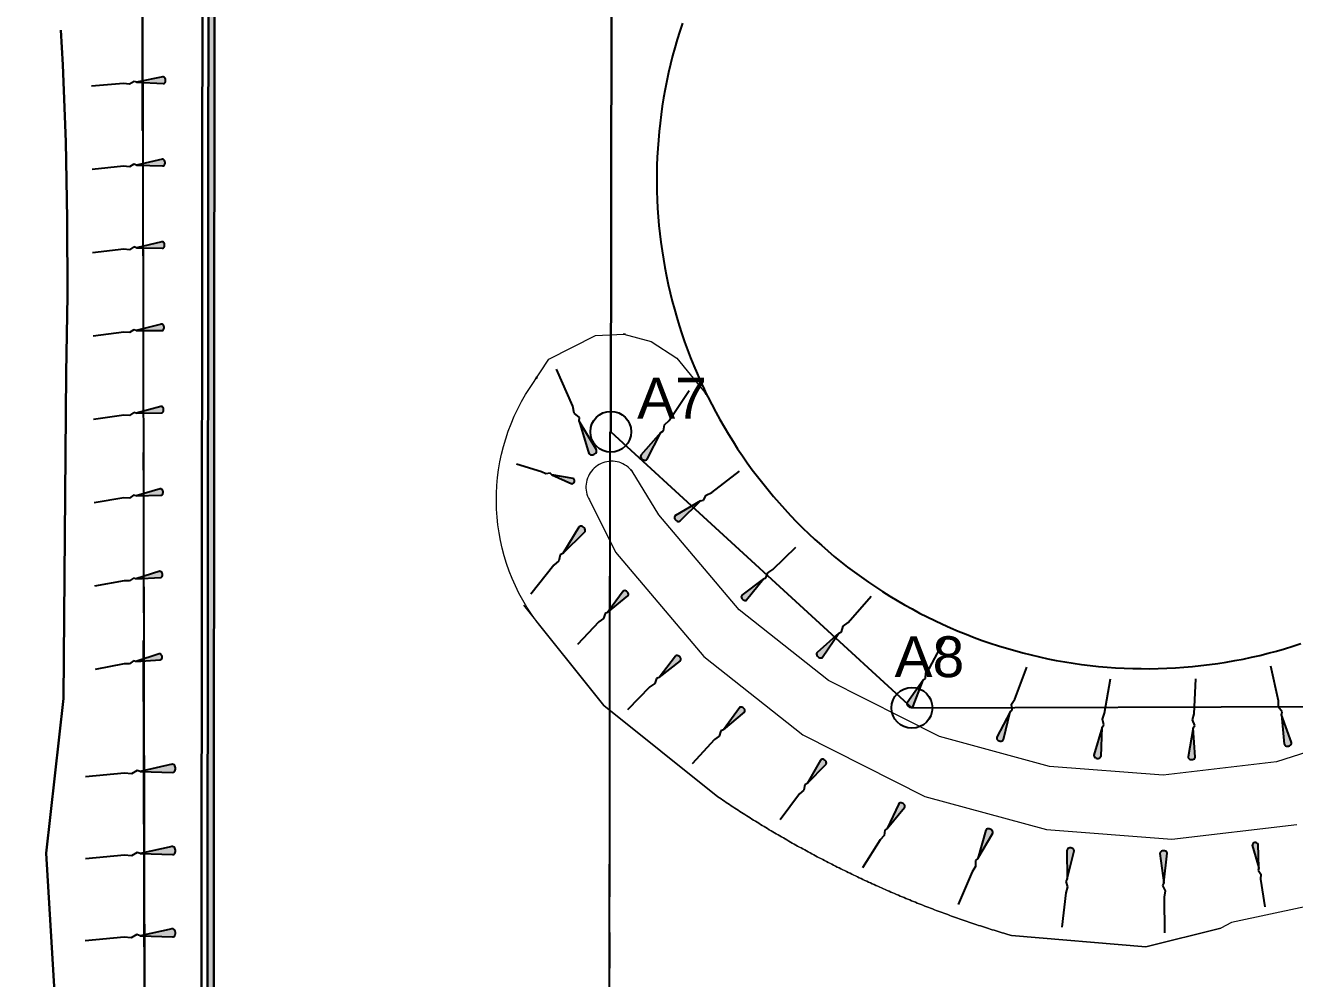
# Model space of a CAD drawing. Header units: millimetres. Extents: x 832508 to 836017, y 816085 to 819654.
# Drawn here: x 833941.2 to 834003.4, y 818013.4 to 818060.1 of the extents above; entities that cross this region are included whole.
import ezdxf

# ---------------------------------------------------------------- set-up
doc = ezdxf.new("R2010")
doc.units = ezdxf.units.MM
doc.header["$LTSCALE"] = 10
for name, pattern in [('B1_DASHED', [6.5, 1, 5, -0.5]), ('B1_HIDDEN', [5.5, 0, 5, -0.5]), ('PHANTOM', [2.5, 1.25, -0.25, 0.25, -0.25, 0.25, -0.25])]:
    doc.linetypes.add(name, pattern=pattern)
for name, color, linetype in [('+C228', 228, 'Continuous'), ('DLN810__', 7, 'Continuous'), ('DLN910(1-500)', 7, 'Continuous'), ('DLN914(1-500)', 3, 'PHANTOM'), ('DLN956', 4, 'Continuous'), ('DLN956__', 4, 'Continuous'), ('FENCE', 6, 'FENCELINE3'), ('PA', 1, 'Continuous'), ('SB', 1, 'Continuous'), ('ST', 1, 'Continuous')]:
    doc.layers.add(name, color=color, linetype=linetype)
doc.layers.add('SLOPE-L', color=251, linetype='Continuous', lineweight=25)
doc.styles.add('SWIS721 LT', font='swiss.ttf')
doc.linetypes.add('B1_BDYF', pattern='A,2.5,-0.5,[130,ltypeshp.shx,S=0.5,R=0,X=0,Y=0],-0.5', length=3.5)
doc.linetypes.add('FENCELINE3', pattern='A,1.25,-0.25,[130,ltypeshp.shx,S=0.125,R=0,X=0,Y=0],-0.25', length=1.75)

# ---------------------------------------------------------------- blocks, each defined once
blk = doc.blocks.new('SLOPE')
at = {"linetype": 'Continuous'}
h = blk.add_hatch(color=0, dxfattribs=at)
edge = h.paths.add_edge_path()
edge.add_line((3.58, 0), (0.31, 0.41))
edge.add_ellipse((0.3, 0.01), major_axis=(0, 0.41), ratio=0.731707, start_angle=358.8413, end_angle=551.2243)
edge.add_line((0.3, -0.4), (3.58, 0))
at = {"color": 0, "linetype": 'Continuous'}
for p, q in [((3.58, 0), (0.3, 0.42)), ((0.3, -0.4), (3.58, 0)), ((3.58, 0), (3.88, -0.14)), ((3.88, -0.14), (4.48, 0.14)), ((4.48, 0.14), (5.18, 0)), ((5.18, 0), (9.13, 0))]:
    blk.add_line(p, q, dxfattribs=at)
blk.add_ellipse((0.3, 0.01), major_axis=(0, 0.41), ratio=0.731707, start_param=6.120326, end_param=9.620679, dxfattribs=at)
blk = doc.blocks.new('seawall')
at = {"layer": 'DLN956', "linetype": 'B1_DASHED', "lineweight": 30, "flags": 128}
blk.add_lwpolyline([(833943.359, 818000), (833943.402, 818000.208), (833942.223, 818019.573), (833943.077, 818027.16), (833943.21, 818043.111), (833943.268, 818046.885), (833943.261, 818050.659), (833943.187, 818054.432), (833943.048, 818058.204), (833942.843, 818061.973), (833942.817, 818062.064), (833942.803, 818062.112), (833942.789, 818062.16), (833942.776, 818062.208), (833942.762, 818062.256), (833942.748, 818062.305), (833942.735, 818062.353), (833942.721, 818062.401), (833942.708, 818062.449), (833942.695, 818062.497), (833942.681, 818062.545), (833942.668, 818062.594), (833942.655, 818062.642), (833942.642, 818062.69), (833942.629, 818062.738), (833942.616, 818062.787), (833942.603, 818062.835), (833942.59, 818062.883), (833942.577, 818062.932), (833942.565, 818062.98), (833942.552, 818063.028), (833942.539, 818063.077), (833942.527, 818063.125), (833942.514, 818063.174), (833942.502, 818063.222), (833942.489, 818063.27), (833942.477, 818063.319), (833942.465, 818063.367), (833942.452, 818063.416), (833942.44, 818063.464), (833942.428, 818063.513), (833942.416, 818063.561), (833942.404, 818063.61), (833942.392, 818063.658), (833942.38, 818063.707), (833942.369, 818063.756), (833942.357, 818063.804), (833942.345, 818063.853), (833942.333, 818063.901), (833942.322, 818063.95), (833942.31, 818063.999), (833942.299, 818064.047), (833942.288, 818064.096), (833942.276, 818064.145), (833942.265, 818064.193), (833942.254, 818064.242), (833942.243, 818064.291), (833942.231, 818064.34), (833942.22, 818064.388), (833942.209, 818064.437), (833942.199, 818064.486), (833942.188, 818064.535), (833942.177, 818064.584), (833942.166, 818064.633), (833942.155, 818064.681), (833942.145, 818064.73), (833942.134, 818064.779), (833942.124, 818064.828), (833942.113, 818064.877), (833942.103, 818064.926), (833942.093, 818064.975), (833942.082, 818065.024), (833942.072, 818065.073), (833942.062, 818065.122), (833942.052, 818065.171), (833942.042, 818065.22), (833942.032, 818065.269), (833942.022, 818065.318), (833942.012, 818065.367), (833942.002, 818065.416), (833941.993, 818065.465), (833941.983, 818065.514), (833941.973, 818065.563), (833941.964, 818065.612), (833941.954, 818065.661), (833941.945, 818065.71), (833941.936, 818065.759), (833941.926, 818065.808), (833941.917, 818065.857), (833941.908, 818065.907), (833941.899, 818065.956), (833941.89, 818066.005), (833941.881, 818066.054), (833941.872, 818066.103), (833941.863, 818066.152), (833941.854, 818066.202), (833941.845, 818066.251), (833941.837, 818066.3), (833941.828, 818066.349), (833941.819, 818066.399), (833941.811, 818066.448), (833941.802, 818066.497), (833941.794, 818066.546), (833941.786, 818066.596), (833941.777, 818066.645), (833941.769, 818066.694), (833941.761, 818066.744), (833941.753, 818066.793), (833941.745, 818066.842), (833941.737, 818066.892), (833941.729, 818066.941), (833941.721, 818066.991), (833941.713, 818067.04), (833941.705, 818067.089), (833941.698, 818067.139), (833941.69, 818067.188), (833941.682, 818067.238), (833941.675, 818067.287), (833941.667, 818067.336), (833941.66, 818067.386), (833941.653, 818067.435), (833941.645, 818067.485), (833941.638, 818067.534), (833941.631, 818067.584), (833941.624, 818067.633), (833941.617, 818067.683), (833941.61, 818067.732), (833941.603, 818067.782), (833941.596, 818067.831), (833941.59, 818067.881), (833941.583, 818067.93), (833941.576, 818067.98), (833941.57, 818068.03), (833941.563, 818068.079), (833941.556, 818068.129), (833941.55, 818068.178), (833941.544, 818068.228), (833941.537, 818068.277), (833941.531, 818068.327), (833941.525, 818068.377), (833941.519, 818068.426), (833941.513, 818068.476), (833941.507, 818068.526), (833941.501, 818068.575), (833941.495, 818068.625), (833941.489, 818068.675), (833941.483, 818068.724), (833941.478, 818068.774), (833941.472, 818068.824), (833941.466, 818068.873), (833941.461, 818068.923), (833941.455, 818068.973), (833941.45, 818069.022), (833941.445, 818069.072), (833941.439, 818069.122), (833941.434, 818069.171), (833941.429, 818069.221), (833941.424, 818069.271), (833941.419, 818069.321), (833941.414, 818069.37), (833941.409, 818069.42), (833941.404, 818069.47), (833941.399, 818069.52), (833941.395, 818069.57), (833941.39, 818069.619), (833941.385, 818069.669), (833941.381, 818069.719), (833941.376, 818069.769), (833941.372, 818069.818), (833941.368, 818069.868), (833941.363, 818069.918), (833941.359, 818069.968), (833941.355, 818070.018), (833941.351, 818070.068), (833941.347, 818070.117), (833941.343, 818070.167), (833941.339, 818070.217), (833941.335, 818070.267), (833941.331, 818070.317), (833941.327, 818070.367), (833941.324, 818070.417), (833941.32, 818070.466), (833941.316, 818070.516), (833941.313, 818070.566), (833941.309, 818070.616), (833941.306, 818070.666), (833941.303, 818070.716), (833941.299, 818070.766), (833941.296, 818070.816), (833941.293, 818070.865), (833941.29, 818070.915), (833941.287, 818070.965), (833941.284, 818071.015), (833941.281, 818071.065), (833941.278, 818071.115), (833941.275, 818071.165), (833941.273, 818071.215), (833941.27, 818071.265), (833941.267, 818071.315), (833941.265, 818071.365), (833941.262, 818071.415), (833941.26, 818071.465), (833941.258, 818071.515), (833941.255, 818071.564), (833941.253, 818071.614), (833941.251, 818071.664), (833941.249, 818071.714), (833941.247, 818071.764), (833941.245, 818071.814), (833941.243, 818071.864), (833941.241, 818071.914), (833941.239, 818071.964), (833941.237, 818072.014), (833941.236, 818072.064), (833941.234, 818072.114), (833941.232, 818072.164), (833941.231, 818072.214), (833941.229, 818072.264), (833941.228, 818072.314), (833941.227, 818072.364), (833941.225, 818072.414), (833941.224, 818072.464), (833941.223, 818072.514), (833941.222, 818072.564), (833941.221, 818072.614), (833941.22, 818072.664), (833941.219, 818072.714), (833941.218, 818072.764), (833941.217, 818072.814), (833941.217, 818072.864), (833941.216, 818072.914), (833941.215, 818072.964), (833941.215, 818073.014), (833941.214, 818073.064), (833941.214, 818073.114), (833941.214, 818073.164), (833941.213, 818073.214), (833941.213, 818073.264), (833941.213, 818073.314), (833941.213, 818073.364), (833941.213, 818073.414), (833941.213, 818073.464), (833941.213, 818073.514), (833941.213, 818073.564), (833941.213, 818073.614), (833941.213, 818073.664), (833941.214, 818073.714), (833941.214, 818073.764), (833941.215, 818073.814), (833941.215, 818073.864), (833941.216, 818073.914), (833941.216, 818073.964), (833941.217, 818074.014), (833941.218, 818074.064), (833941.218, 818074.114), (833941.219, 818074.164), (833941.22, 818074.214), (833941.221, 818074.264), (833941.222, 818074.314), (833941.223, 818074.364), (833941.224, 818074.414), (833941.226, 818074.464), (833941.227, 818074.514), (833941.228, 818074.564), (833941.23, 818074.614), (833941.231, 818074.664), (833941.233, 818074.714), (833941.234, 818074.764), (833941.236, 818074.814), (833941.238, 818074.864), (833941.239, 818074.913), (833941.241, 818074.963), (833941.243, 818075.013), (833941.245, 818075.063), (833941.247, 818075.113), (833941.249, 818075.163), (833941.251, 818075.213), (833941.254, 818075.263), (833941.256, 818075.313), (833941.258, 818075.363), (833941.261, 818075.413), (833941.263, 818075.463), (833941.265, 818075.513), (833941.268, 818075.563), (833941.271, 818075.613), (833941.273, 818075.663), (833941.276, 818075.713), (833941.279, 818075.763), (833941.282, 818075.812), (833941.285, 818075.862), (833941.351, 818075.935), (833941.384, 818075.972), (833941.417, 818076.009), (833941.45, 818076.047), (833941.483, 818076.085), (833941.515, 818076.123), (833941.547, 818076.161), (833941.579, 818076.2), (833941.611, 818076.238), (833941.643, 818076.277), (833941.674, 818076.316), (833941.705, 818076.355), (833941.736, 818076.395), (833941.766, 818076.434), (833941.797, 818076.474), (833941.827, 818076.514), (833941.857, 818076.554), (833941.887, 818076.594), (833941.916, 818076.634), (833941.945, 818076.675), (833941.974, 818076.716), (833942.003, 818076.757), (833942.031, 818076.798), (833942.059, 818076.839), (833942.087, 818076.881), (833942.115, 818076.922), (833942.143, 818076.964), (833942.17, 818077.006), (833942.197, 818077.048), (833942.224, 818077.09), (833942.25, 818077.133), (833942.276, 818077.175), (833942.302, 818077.218), (833942.328, 818077.261), (833942.353, 818077.304), (833942.379, 818077.347), (833942.404, 818077.39), (833942.428, 818077.434), (833942.453, 818077.478), (833942.477, 818077.521), (833942.501, 818077.565), (833942.525, 818077.609), (833942.548, 818077.653), (833942.571, 818077.698), (833942.594, 818077.742), (833942.617, 818077.787), (833942.639, 818077.832), (833942.661, 818077.876), (833942.683, 818077.921), (833942.704, 818077.967), (833942.726, 818078.012), (833942.747, 818078.057), (833942.767, 818078.103), (833942.788, 818078.148), (833942.808, 818078.194), (833942.828, 818078.24), (833942.848, 818078.286), (833942.867, 818078.332), (833942.886, 818078.378), (833942.905, 818078.424), (833942.923, 818078.471), (833942.942, 818078.517), (833942.96, 818078.564), (833942.978, 818078.611), (833942.995, 818078.658), (833943.012, 818078.705), (833943.029, 818078.752), (833943.046, 818078.799), (833943.062, 818078.846), (833943.078, 818078.893), (833943.094, 818078.941), (833943.109, 818078.988), (833943.125, 818079.036), (833943.139, 818079.084), (833943.154, 818079.132), (833943.169, 818079.179), (833943.183, 818079.227), (833943.196, 818079.275), (833943.21, 818079.324), (833943.223, 818079.372), (833943.236, 818079.42), (833943.249, 818079.468), (833943.261, 818079.517), (833943.273, 818079.565), (833943.285, 818079.614), (833943.296, 818079.663), (833943.308, 818079.711), (833943.319, 818079.76), (833943.329, 818079.809), (833943.34, 818079.858), (833943.35, 818079.907), (833943.359, 818079.956), (833943.369, 818080.005), (833943.378, 818080.054), (833943.387, 818080.103), (833943.396, 818080.153), (833943.404, 818080.202), (833943.412, 818080.251), (833943.42, 818080.301), (833943.427, 818080.35), (833943.434, 818080.4), (833943.441, 818080.449), (833943.448, 818080.499), (833943.454, 818080.548), (833943.46, 818080.598), (833943.465, 818080.648), (833943.471, 818080.697), (833943.476, 818080.747), (833943.481, 818080.797), (833943.485, 818080.847), (833943.489, 818080.897), (833943.493, 818080.946), (833943.497, 818080.996), (833943.5, 818081.046), (833943.503, 818081.096), (833943.506, 818081.146), (833943.508, 818081.196), (833943.511, 818081.246), (833943.512, 818081.296), (833943.514, 818081.346), (833943.515, 818081.396), (833943.516, 818081.446), (833943.517, 818081.496), (833943.517, 818081.546), (833943.517, 818081.596), (833943.517, 818081.646), (833943.516, 818081.696), (833943.515, 818081.746), (833943.514, 818081.796), (833943.513, 818081.846), (833943.511, 818081.896), (833943.509, 818081.946), (833943.507, 818081.996), (833943.504, 818082.046), (833943.501, 818082.095), (833943.498, 818082.145), (833943.495, 818082.195), (833943.491, 818082.245), (833943.487, 818082.295), (833943.482, 818082.345), (833943.478, 818082.395), (833943.473, 818082.444), (833943.467, 818082.494), (833943.462, 818082.544), (833943.456, 818082.593), (833943.45, 818082.643), (833943.443, 818082.693), (833943.437, 818082.742), (833943.43, 818082.792), (833943.422, 818082.841), (833943.415, 818082.89), (833943.407, 818082.94), (833943.399, 818082.989), (833943.39, 818083.038), (833943.381, 818083.088), (833943.372, 818083.137), (833943.363, 818083.186), (833943.353, 818083.235), (833943.343, 818083.284), (833943.333, 818083.333), (833943.322, 818083.382), (833943.312, 818083.431), (833943.3, 818083.479), (833943.289, 818083.528), (833943.277, 818083.577), (833943.265, 818083.625), (833943.253, 818083.674), (833943.241, 818083.722), (833943.228, 818083.77), (833943.215, 818083.819), (833943.201, 818083.867), (833943.187, 818083.915), (833943.173, 818083.963), (833943.159, 818084.011), (833943.145, 818084.059), (833943.13, 818084.106), (833943.115, 818084.154), (833943.099, 818084.202), (833943.084, 818084.249), (833943.068, 818084.297), (833943.051, 818084.344), (833943.035, 818084.391), (833943.018, 818084.438), (833943.001, 818084.485), (833942.984, 818084.532), (833942.966, 818084.579)], dxfattribs=at)
at = {"layer": 'DLN956__', "color": 6, "linetype": 'Continuous', "lineweight": 30, "flags": 128}
for points in [[(833973.317, 818159.942), (833970.13, 818153.781), (833967.237, 818147.476), (833964.645, 818141.042), (833962.359, 818134.491), (833960.289, 818127.673), (833950.265, 818085.128), (833950.198, 818081.665), (833950.123, 817999.924)], [(833973.58, 818159.798), (833970.399, 818153.649), (833967.512, 818147.358), (833964.926, 818140.936), (833962.644, 818134.398), (833960.579, 818127.595), (833950.565, 818085.09), (833950.498, 818081.662), (833950.423, 817999.924)]]:
    blk.add_lwpolyline(points, dxfattribs=at)
at = {"layer": 'DLN956__', "color": 1, "linetype": 'Continuous', "lineweight": 30, "flags": 128}
blk.add_lwpolyline([(833959.999, 818127.751), (833949.966, 818085.166), (833949.898, 818081.668), (833949.823, 817999.924)], dxfattribs=at)
at = {"layer": 'DLN956', "linetype": 'Continuous', "lineweight": 20}
for p, xscale, yscale, rotation in [((833948.083, 818057.467), 0.3989460664885024, 0.3989460664885024, 184.7636360749888), ((833948.058, 818053.433), 0.3939470455879496, 0.3939470455879496, 185.6306771756038), ((833948.033, 818049.399), 0.389040543234143, 0.389040543234143, 186.5197945176127), ((833948.008, 818045.365), 0.3842301046882433, 0.3842301046882433, 187.4313989595441), ((833947.982, 818041.331), 0.3795193828316, 0.3795193828316, 188.3658752056594), ((833947.957, 818037.297), 0.3749121382198659, 0.3749121382198659, 189.3235804646906), ((833947.932, 818033.263), 0.3704122266771598, 0.3704122266771598, 190.3048313188716), ((833947.907, 818029.229), 0.3660236145087402, 0.3660236145087402, 191.30991667462), ((833948.567, 818023.756), 0.485000741774118, 0.485000741774118, 185.710691481452), ((833948.567, 818019.727), 0.4860313553555768, 0.4860313553555768, 185.5624299113669), ((833948.567, 818015.698), 0.4870652194736284, 0.4870652194736284, 185.4147953594745)]:
    blk.add_blockref('SLOPE', p, dxfattribs=dict(at, xscale=xscale, yscale=yscale, rotation=rotation))

msp = doc.modelspace()

# ---------------------------------------------------------------- hatches: boundary and pattern name
at = {"layer": '+C228'}
h = msp.add_hatch(color=256, dxfattribs=at)
h.dxf.hatch_style = 1
h.paths.add_polyline_path([(834300.4535, 818357.6171), (834288.1508, 818339.7947), (834285.6758, 818336.2093), (834263.6053, 818304.8477), (834240.6456, 818271.7513), (834238.1789, 818271.7435), (834170.0122, 818271.5301), (834150, 818271.5275), (834093.7615, 818271.5203), (834008.1861, 818271.6471), (834008.1819, 818269.0538), (834011.2263, 818265.2481), (834011.1226, 818262.7452), (834013.3243, 818257.1935), (834011.4812, 818249.939), (834010.1275, 818232.6213), (834010.0232, 818226.3754), (834010.0438, 818226.0902), (834010.0668, 818225.7923), (834010.091, 818225.4941), (834010.1161, 818225.1956), (834010.1418, 818224.8967), (834010.1677, 818224.5977), (834010.1935, 818224.2982), (834010.2189, 818223.9984), (834010.2436, 818223.6983), (834010.2673, 818223.3979), (834010.2895, 818223.0971), (834010.3101, 818222.7959), (834010.3287, 818222.4944), (834010.3448, 818222.1925), (834010.3583, 818221.8902), (834010.3688, 818221.5876), (834010.376, 818221.2851), (834010.3805, 818220.9833), (834010.3834, 818220.6819), (834010.3846, 818220.3803), (834010.3842, 818220.0786), (834010.3822, 818219.7768), (834010.3785, 818219.4749), (834010.3732, 818219.173), (834010.3663, 818218.8711), (834010.3578, 818218.5693), (834010.3476, 818218.2675), (834010.3358, 818217.9657), (834010.3223, 818217.6641), (834010.3073, 818217.3626), (834010.2906, 818217.0613), (834010.2722, 818216.7601), (834010.2523, 818216.4592), (834010.2307, 818216.1585), (834010.2075, 818215.858), (834010.1826, 818215.5575), (834010.1557, 818215.257), (834010.127, 818214.9565), (834010.0964, 818214.6561), (834010.064, 818214.3558), (834010.0297, 818214.0556), (834009.9937, 818213.7557), (834009.9558, 818213.4559), (834009.9161, 818213.1563), (834009.8746, 818212.857), (834009.8314, 818212.558), (834009.7864, 818212.2593), (834009.7397, 818211.961), (834009.6913, 818211.663), (834009.6411, 818211.3655), (834009.5893, 818211.0684), (834009.5359, 818210.7726), (834009.4824, 818210.4774), (834009.4295, 818210.1814), (834009.3766, 818209.8844), (834009.3232, 818209.5864), (834009.2688, 818209.2876), (834009.2129, 818208.9885), (834009.155, 818208.6892), (834009.0945, 818208.3901), (834009.031, 818208.0915), (834008.9638, 818207.7936), (834008.8926, 818207.4967), (834008.8167, 818207.2012), (834008.7356, 818206.9072), (834008.6488, 818206.615), (834008.5558, 818206.3251), (834008.456, 818206.0375), (834008.3484, 818205.7517), (834008.2299, 818205.4676), (834008.0995, 818205.1872), (834007.9586, 818204.9114), (834007.8084, 818204.6403), (834007.6499, 818204.3736), (834007.4841, 818204.1113), (834007.3119, 818203.8533), (834007.1344, 818203.5994), (834006.9525, 818203.3495), (834006.7673, 818203.1036), (834006.5796, 818202.8616), (834006.3906, 818202.6234), (834006.2009, 818202.3887), (834006.0099, 818202.1557), (834005.8174, 818201.9241), (834005.6235, 818201.6936), (834005.4283, 818201.4643), (834005.2319, 818201.2361), (834005.0343, 818201.0089), (834004.8357, 818200.7826), (834004.6361, 818200.5571), (834004.4357, 818200.3325), (834004.2345, 818200.1086), (834004.0327, 818199.8853), (834003.8302, 818199.6627), (834003.6273, 818199.4405), (834003.4239, 818199.2188), (834003.2203, 818198.9974), (834003.0165, 818198.7765), (834002.8124, 818198.5556), (834002.6083, 818198.335), (834002.4043, 818198.1144), (834002.2004, 818197.8938), (834001.9968, 818197.6734), (834001.7935, 818197.4527), (834001.5906, 818197.2319), (834001.3882, 818197.0108), (834001.1863, 818196.7894), (834000.9852, 818196.5676), (834000.7848, 818196.3454), (834000.5853, 818196.1226), (834000.3861, 818195.8988), (834000.187, 818195.6747), (833999.9878, 818195.4505), (833999.7886, 818195.2262), (833999.5894, 818195.0019), (833999.3902, 818194.7776), (833999.1911, 818194.5533), (833998.992, 818194.3289), (833998.7929, 818194.1045), (833998.5938, 818193.8801), (833998.3948, 818193.6557), (833998.1957, 818193.4313), (833997.9967, 818193.2069), (833997.7977, 818192.9824), (833997.5987, 818192.7579), (833997.3997, 818192.5334), (833997.2008, 818192.3089), (833997.0018, 818192.0844), (833996.8029, 818191.8599), (833996.604, 818191.6353), (833996.405, 818191.4108), (833996.2061, 818191.1862), (833996.0073, 818190.9616), (833995.8084, 818190.7371), (833995.6095, 818190.5125), (833995.4107, 818190.2879), (833995.2118, 818190.0632), (833995.013, 818189.8386), (833994.8141, 818189.614), (833994.6153, 818189.3894), (833994.4165, 818189.1647), (833994.2177, 818188.9401), (833994.0188, 818188.7154), (833993.82, 818188.4908), (833993.6212, 818188.2661), (833993.4224, 818188.0414), (833993.2236, 818187.8168), (833993.0248, 818187.5921), (833992.826, 818187.3674), (833992.6272, 818187.1427), (833992.4284, 818186.9181), (833992.2296, 818186.6934), (833992.0308, 818186.4687), (833991.832, 818186.2441), (833991.6332, 818186.0194), (833991.4344, 818185.7947), (833991.2355, 818185.5701), (833991.0367, 818185.3454), (833990.8379, 818185.1208), (833990.639, 818184.8961), (833990.4402, 818184.6715), (833990.2413, 818184.4468), (833990.0425, 818184.2222), (833989.8436, 818183.9976), (833989.6447, 818183.7729), (833989.4458, 818183.5483), (833989.2469, 818183.3237), (833988.8556, 818182.882), (833984.5697, 818177.4297), (833980.5449, 818171.7799), (833976.7911, 818165.9465), (833973.3168, 818159.9424), (833970.1296, 818153.781), (833967.2368, 818147.4762), (833964.6447, 818141.0418), (833962.3588, 818134.4915), (833960.2891, 818127.6726), (833950.2652, 818085.1279), (833950.1975, 818081.6647), (833950.123, 817999.924), (833950.4404, 817900.001), (833950.599, 817850.063), (833959.9543, 817834.2542), (833969.2181, 817820.9178), (833980.5466, 817806.8718), (833992.8344, 817793.6565), (834006.0183, 817781.3349), (834020.0334, 817769.9677), (834034.8049, 817759.615), (834046.3365, 817753.4172), (834052.3324, 817749.9396), (834068.3747, 817749.5804), (834075.4253, 817755.7801), (834080.5509, 817754.78), (834087.6856, 817752.7242), (834095.2944, 817751.9996), (834102.0818, 817751.2118), (834114.311, 817749.8799), (834129.0764, 817749.0327), (834157.3483, 817749.1685), (834176.4243, 817749.2664), (834207.5331, 817749.462), (834225.5339, 817749.5599), (834251.0651, 817749.5599), (834293.6577, 817750.1881), (834306.7184, 817751.6323), (834314.8141, 817753.4037), (834321.5904, 817754.9981), (834328.3331, 817756.4639), (834333.6475, 817766.4039), (834337.5353, 817773.9801), (834341.724, 817781.41), (834347.9026, 817792.1728), (834353.0874, 817801.2461), (834356.2212, 817806.2202), (834356.2537, 817806.2718), (834356.0323, 817806.4833), (834355.9673, 817806.3802), (834352.8301, 817801.4005), (834347.6423, 817792.3219), (834341.4633, 817781.5584), (834337.2711, 817774.1223), (834333.3818, 817766.5431), (834328.1339, 817756.7276), (834321.5241, 817755.2907), (834314.7477, 817753.6963), (834306.6697, 817751.9287), (834293.639, 817750.4878), (834251.0629, 817749.8599), (834225.5331, 817749.8599), (834207.5312, 817749.762), (834176.4226, 817749.5664), (834157.3469, 817749.4685), (834129.0843, 817749.3327), (834114.3358, 817750.1789), (834102.1153, 817751.5099), (834095.3259, 817752.2979), (834087.7418, 817753.0202), (834080.6213, 817755.0719), (834075.338, 817756.1028), (834068.2645, 817749.883), (834052.4162, 817750.2378), (834046.4828, 817753.6791), (834034.9626, 817759.8708), (834020.2142, 817770.2074), (834006.2155, 817781.5613), (833993.0469, 817793.8685), (833980.7734, 817807.0684), (833969.4584, 817821.0978), (833960.2069, 817834.4164), (833950.8988, 817850.1456), (833950.7404, 817900.0019), (833950.423, 817999.9243), (833950.4975, 818081.6616), (833950.5645, 818085.0902), (833960.5789, 818127.5946), (833962.6441, 818134.3984), (833964.9256, 818140.9363), (833967.5124, 818147.3575), (833970.3994, 818153.6495), (833973.58, 818159.7983), (833977.0472, 818165.7901), (833980.7933, 818171.6116), (833984.8099, 818177.2499), (833989.086, 818182.6897), (833989.4715, 818183.1248), (833989.6704, 818183.3495), (833989.8693, 818183.5741), (833990.0682, 818183.7987), (833990.2671, 818184.0233), (833990.466, 818184.248), (833990.6648, 818184.4726), (833990.8637, 818184.6973), (833991.0625, 818184.9219), (833991.2614, 818185.1466), (833991.4602, 818185.3712), (833991.659, 818185.5959), (833991.8578, 818185.8206), (833992.0566, 818186.0453), (833992.2555, 818186.2699), (833992.4543, 818186.4946), (833992.6531, 818186.7193), (833992.8519, 818186.9439), (833993.0507, 818187.1686), (833993.2495, 818187.3933), (833993.4483, 818187.618), (833993.6471, 818187.8426), (833993.8459, 818188.0673), (833994.0447, 818188.2919), (833994.2435, 818188.5166), (833994.4423, 818188.7412), (833994.6411, 818188.9659), (833994.8399, 818189.1905), (833995.0388, 818189.4151), (833995.2376, 818189.6398), (833995.4364, 818189.8644), (833995.6353, 818190.089), (833995.8341, 818190.3136), (833996.033, 818190.5382), (833996.2319, 818190.7628), (833996.4307, 818190.9873), (833996.6296, 818191.2119), (833996.8285, 818191.4364), (833997.0274, 818191.6609), (833997.2263, 818191.8855), (833997.4253, 818192.11), (833997.6242, 818192.3345), (833997.8232, 818192.5589), (833998.0222, 818192.7834), (833998.2212, 818193.0078), (833998.4202, 818193.2323), (833998.6192, 818193.4567), (833998.8182, 818193.6811), (833999.0173, 818193.9054), (833999.2164, 818194.1298), (833999.4155, 818194.3541), (833999.6146, 818194.5784), (833999.8137, 818194.8027), (834000.0129, 818195.027), (834000.2121, 818195.2512), (834000.4113, 818195.4755), (834000.6103, 818195.6994), (834000.809, 818195.9228), (834001.0079, 818196.1449), (834001.2077, 818196.3664), (834001.4083, 818196.5876), (834001.6096, 818196.8084), (834001.8117, 818197.0291), (834002.0143, 818197.2496), (834002.2173, 818197.47), (834002.4207, 818197.6902), (834002.6245, 818197.9107), (834002.8286, 818198.1313), (834003.0328, 818198.352), (834003.237, 818198.5731), (834003.4409, 818198.7942), (834003.6449, 818199.0158), (834003.8486, 818199.2379), (834004.052, 818199.4606), (834004.2549, 818199.6838), (834004.4574, 818199.9077), (834004.6592, 818200.1324), (834004.8604, 818200.3579), (834005.0607, 818200.5842), (834005.2602, 818200.8115), (834005.4588, 818201.0398), (834005.6562, 818201.2692), (834005.8525, 818201.4998), (834006.0476, 818201.7316), (834006.2413, 818201.9648), (834006.4335, 818202.1993), (834006.6248, 818202.4359), (834006.8157, 818202.6765), (834007.0056, 818202.9215), (834007.1936, 818203.171), (834007.3786, 818203.4251), (834007.5596, 818203.684), (834007.7356, 818203.9479), (834007.9057, 818204.2168), (834008.0687, 818204.4909), (834008.2235, 818204.7705), (834008.3692, 818205.0556), (834008.5045, 818205.3466), (834008.6273, 818205.6411), (834008.7381, 818205.9355), (834008.8404, 818206.23), (834008.9355, 818206.5265), (834009.024, 818206.8246), (834009.1066, 818207.124), (834009.1837, 818207.4244), (834009.256, 818207.7256), (834009.324, 818208.0273), (834009.3883, 818208.3292), (834009.4493, 818208.631), (834009.5077, 818208.9324), (834009.5639, 818209.2332), (834009.6185, 818209.5331), (834009.6719, 818209.8317), (834009.7248, 818210.1287), (834009.7776, 818210.4242), (834009.8311, 818210.7193), (834009.8847, 818211.0159), (834009.9368, 818211.3148), (834009.9873, 818211.614), (834010.036, 818211.9137), (834010.083, 818212.2138), (834010.1282, 818212.5142), (834010.1717, 818212.815), (834010.2134, 818213.116), (834010.2533, 818213.4174), (834010.2914, 818213.7189), (834010.3277, 818214.0207), (834010.3622, 818214.3227), (834010.3948, 818214.6248), (834010.4256, 818214.927), (834010.4545, 818215.2293), (834010.4815, 818215.5317), (834010.5066, 818215.834), (834010.5299, 818216.1362), (834010.5516, 818216.4385), (834010.5716, 818216.7411), (834010.5901, 818217.0439), (834010.6068, 818217.3468), (834010.622, 818217.65), (834010.6355, 818217.9532), (834010.6474, 818218.2566), (834010.6576, 818218.56), (834010.6662, 818218.8635), (834010.6732, 818219.167), (834010.6785, 818219.4705), (834010.6822, 818219.7739), (834010.6842, 818220.0774), (834010.6846, 818220.3807), (834010.6834, 818220.6839), (834010.6805, 818220.987), (834010.6759, 818221.2909), (834010.6687, 818221.5963), (834010.6581, 818221.9021), (834010.6445, 818222.2072), (834010.6282, 818222.5116), (834010.6095, 818222.8153), (834010.5888, 818223.1184), (834010.5664, 818223.4207), (834010.5427, 818223.7224), (834010.5179, 818224.0234), (834010.4924, 818224.3238), (834010.4666, 818224.6236), (834010.4407, 818224.9223), (834010.4151, 818225.221), (834010.39, 818225.5188), (834010.3659, 818225.816), (834010.343, 818226.1126), (834010.3234, 818226.3837), (834010.4273, 818232.6071), (834011.7783, 818249.89), (834013.639, 818257.2138), (834011.425, 818262.7965), (834011.5307, 818265.3478), (834008.4821, 818269.1588), (834008.4856, 818271.3467), (834093.7613, 818271.2203), (834150.0001, 818271.2275), (834170.0127, 818271.2301), (834238.1798, 818271.4435), (834240.803, 818271.4518), (834263.8512, 818304.6759), (834285.9219, 818336.0378), (834288.3977, 818339.6243), (834300.6947, 818357.4384)])

# ---------------------------------------------------------------- linework, layer by layer
at = {"layer": '+C228', "lineweight": 30, "flags": 128}
for points in [[(833973.3168, 818159.9424), (833970.1296, 818153.781), (833967.2368, 818147.4762), (833964.6447, 818141.0418), (833962.3588, 818134.4915), (833960.2891, 818127.6726), (833950.2652, 818085.1279), (833950.1975, 818081.6647), (833950.123, 817999.924)], [(833950.423, 817999.9243), (833950.4975, 818081.6616), (833950.5645, 818085.0902), (833960.5789, 818127.5946), (833962.6441, 818134.3984), (833964.9256, 818140.9363), (833967.5124, 818147.3575), (833970.3994, 818153.6495), (833973.58, 818159.7983)]]:
    msp.add_lwpolyline(points, dxfattribs=at)
at = {"layer": 'DLN810__', "linetype": 'Continuous', "ltscale": 0.1, "flags": 128}
for points in [[(833973.3953, 818060.2463), (833973.2653, 818059.8485), (833973.1422, 818059.4484), (833973.0262, 818059.0463), (833972.9172, 818058.6422), (833972.8152, 818058.2363), (833972.7204, 818057.8286), (833972.6327, 818057.4194), (833972.5521, 818057.0087), (833972.4787, 818056.5966), (833972.4126, 818056.1833), (833972.3536, 818055.769), (833972.3019, 818055.3537), (833972.2574, 818054.9375), (833972.2203, 818054.5206), (833972.1904, 818054.1031), (833972.1677, 818053.6852), (833972.1524, 818053.267), (833972.1444, 818052.8485), (833972.1437, 818052.43), (833972.1503, 818052.0115), (833972.1642, 818051.5932), (833972.1854, 818051.1752), (833972.2139, 818050.7576), (833972.2497, 818050.3406), (833972.2927, 818049.9243), (833972.343, 818049.5088), (833972.4006, 818049.0942), (833972.4653, 818048.6807), (833972.5373, 818048.2684), (833972.6165, 818047.8575), (833972.7028, 818047.4479), (833972.7963, 818047.04), (833972.8968, 818046.6337), (833973.0045, 818046.2292), (833973.1191, 818045.8267), (833973.2408, 818045.4263), (833973.3695, 818045.028), (833973.5051, 818044.632), (833973.6476, 818044.2385), (833973.7969, 818043.8475), (833973.953, 818043.4592), (833974.1159, 818043.0736), (833974.2855, 818042.691), (833974.4617, 818042.3114), (833974.5844, 818042.0588)], [(833973.3953, 818060.2463), (833973.2653, 818059.8485), (833973.1422, 818059.4484), (833973.0262, 818059.0463), (833972.9172, 818058.6422), (833972.8152, 818058.2363), (833972.7204, 818057.8286), (833972.6327, 818057.4194), (833972.5521, 818057.0087), (833972.4787, 818056.5966), (833972.4126, 818056.1833), (833972.3536, 818055.769), (833972.3019, 818055.3537), (833972.2574, 818054.9375), (833972.2203, 818054.5206), (833972.1904, 818054.1031), (833972.1677, 818053.6852), (833972.1524, 818053.267), (833972.1444, 818052.8485), (833972.1437, 818052.43), (833972.1503, 818052.0115), (833972.1642, 818051.5932), (833972.1854, 818051.1752), (833972.2139, 818050.7576), (833972.2497, 818050.3406), (833972.2927, 818049.9243), (833972.343, 818049.5088), (833972.4006, 818049.0942), (833972.4653, 818048.6807), (833972.5373, 818048.2684), (833972.6165, 818047.8575), (833972.7028, 818047.4479), (833972.7963, 818047.04), (833972.8968, 818046.6337), (833973.0045, 818046.2292), (833973.1191, 818045.8267), (833973.2408, 818045.4263), (833973.3695, 818045.028), (833973.5051, 818044.632), (833973.6476, 818044.2385), (833973.7969, 818043.8475), (833973.953, 818043.4592), (833974.1159, 818043.0736), (833974.2855, 818042.691), (833974.4617, 818042.3114), (833974.5844, 818042.0588)], [(833974.5844, 818042.0588), (833974.6446, 818041.9349), (833974.8339, 818041.5617), (833975.0298, 818041.1918), (833975.2321, 818040.8254), (833975.4408, 818040.4626), (833975.6557, 818040.1034), (833975.8769, 818039.7481), (833976.1043, 818039.3967), (833976.3377, 818039.0494), (833976.5772, 818038.7061), (833976.8226, 818038.3671), (833977.0739, 818038.0324), (833977.3311, 818037.7022), (833977.5939, 818037.3764), (833977.8624, 818037.0554), (833978.1364, 818036.739), (833978.416, 818036.4275), (833978.7009, 818036.1209), (833978.9911, 818035.8194), (833979.2866, 818035.5229), (833979.5871, 818035.2317), (833979.8927, 818034.9457), (833980.2033, 818034.6652), (833980.5187, 818034.39), (833980.8389, 818034.1205), (833981.1637, 818033.8565), (833981.4931, 818033.5983), (833981.8269, 818033.3458), (833982.1651, 818033.0993), (833982.5075, 818032.8586), (833982.8541, 818032.624), (833983.2047, 818032.3954), (833983.5593, 818032.173), (833983.9177, 818031.9569), (833984.2798, 818031.747), (833984.6455, 818031.5435), (833985.0147, 818031.3464), (833985.3873, 818031.1557), (833985.7632, 818030.9716), (833986.1422, 818030.7941), (833986.5243, 818030.6232), (833986.9092, 818030.459), (833987.297, 818030.3016), (833987.6875, 818030.1509), (833988.0806, 818030.0071), (833988.4761, 818029.8702), (833988.8739, 818029.7402), (833989.2739, 818029.6171), (833989.6761, 818029.5011), (833990.0802, 818029.3921), (833990.4861, 818029.2901), (833990.8937, 818029.1953), (833991.303, 818029.1076), (833991.7137, 818029.027), (833992.1257, 818028.9536), (833992.539, 818028.8875), (833992.9534, 818028.8285), (833993.3687, 818028.7768), (833993.7849, 818028.7324), (833994.2018, 818028.6952), (833994.6192, 818028.6653), (833995.0371, 818028.6427), (833995.4554, 818028.6273), (833995.8739, 818028.6193), (833996.2924, 818028.6186), (833996.7109, 818028.6252), (833997.1292, 818028.6391), (833997.5472, 818028.6603), (833997.9647, 818028.6888), (833998.3817, 818028.7246), (833998.7981, 818028.7676), (833999.2136, 818028.8179), (833999.6281, 818028.8755), (834000.0416, 818028.9402), (834000.4539, 818029.0122), (834000.8649, 818029.0914), (834001.2744, 818029.1777), (834001.6824, 818029.2712), (834002.0887, 818029.3717), (834002.4931, 818029.4794), (834002.8956, 818029.594), (834003.2961, 818029.7157), (834003.6944, 818029.8444)]]:
    msp.add_lwpolyline(points, dxfattribs=at)
at = {"layer": 'DLN910(1-500)'}
for centre in [(833969.89, 818040.227), (833984.641, 818026.7)]:
    msp.add_circle(centre, 1, dxfattribs=at)
at = {"layer": 'DLN914(1-500)', "color": 5, "ltscale": 10}
for points in [[(833995.217, 817786.385), (833980.295, 817801.763), (833962.533, 817823.975), (833953.531, 817838.011), (833947.358, 817854.992), (833946.924, 818070.715, -0.2154502), (834003.567, 818209.662), (834003.567, 818209.662), (834003.513, 818271.667), (834240.006, 818271.909)], [(834250.936, 818252.057), (834045.337, 818251.946), (834029.85, 818232.687), (834030.052, 818201, 0.2255065), (833969.964, 818084.414), (833969.89, 818040.227), (833984.641, 818026.7), (834108.001, 818027.127, 0.5997319), (834250.993, 817971.639)]]:
    msp.add_lwpolyline(points, format="xyb", dxfattribs=at)
at = {"layer": 'DLN914(1-500)', "color": 6, "ltscale": 0.7}
for points in [[(834240.006, 818271.909), (834003.513, 818271.667), (834003.567, 818209.662, 0.2154502), (833946.924, 818070.715), (833947.358, 817854.992), (833953.531, 817838.011), (833962.533, 817823.975), (833980.295, 817801.763), (833995.217, 817786.385)], [(834018.9646, 817796.1997), (834006.7908, 817807.5773), (833995.4456, 817819.7787), (833984.9952, 817832.736), (833976.543, 817844.9041), (833970.2819, 817855.4842), (833970.1403, 817900.0635), (833969.8231, 817999.9463), (833969.8598, 818040.227), (833969.89, 818040.227), (833969.8598, 818040.227), (833969.89, 818040.227), (833969.964, 818084.414, -0.2255065), (834030.052, 818201), (834029.85, 818232.687), (834045.337, 818251.946), (834250.936, 818252.057)]]:
    msp.add_lwpolyline(points, format="xyb", dxfattribs=at)
at = {"layer": 'DLN914(1-500)', "color": 3, "ltscale": 5}
for points in [[(834240.006, 818271.909), (834003.513, 818271.667), (834003.567, 818209.662, 0.2154502), (833946.924, 818070.715), (833947.358, 817854.992), (833953.531, 817838.011), (833962.533, 817823.975), (833980.295, 817801.763), (833995.217, 817786.385)], [(834018.9646, 817796.1997), (834006.7908, 817807.5773), (833995.4456, 817819.7787), (833984.9952, 817832.736), (833976.543, 817844.9041), (833970.2819, 817855.4842), (833970.1403, 817900.0635), (833969.8231, 817999.9463), (833969.8598, 818040.227), (833969.89, 818040.227), (833969.8598, 818040.227), (833969.89, 818040.227), (833969.964, 818084.414, -0.2255065), (834030.052, 818201), (834029.85, 818232.687), (834045.337, 818251.946), (834250.936, 818252.057)]]:
    msp.add_lwpolyline(points, format="xyb", dxfattribs=at)
at = {"layer": 'FENCE', "color": 6, "linetype": 'B1_BDYF', "lineweight": 5, "ltscale": 0.075}
for points in [[(833995.7338, 818081.6671), (834001.3035, 818081.2483), (834006.6909, 818079.7744), (834012.128, 818077.0279), (834016.5112, 818073.5662), (834020.4429, 818068.9136), (834023.1251, 818064.0144), (834024.8233, 818058.6934), (834025.4749, 818053.1462), (834025.0561, 818047.5765), (834023.5822, 818042.1891), (834021.5393, 818038.1448), (834020.8357, 818036.752), (834017.374, 818032.3688), (834012.7214, 818028.4371), (834007.8222, 818025.7548), (834002.5012, 818024.0567), (833996.954, 818023.4051), (833991.3843, 818023.8239), (833985.9969, 818025.2978), (833980.5598, 818028.0442), (833976.1765, 818031.506), (833972.2448, 818036.1586), (833970.9364, 818038.2903)], [(833970.9364, 818038.2903), (833970.808, 818038.4325), (833970.7329, 818038.4986), (833970.6529, 818038.5584), (833970.5683, 818038.6118), (833970.4798, 818038.6583), (833970.3879, 818038.6976), (833970.2932, 818038.7296), (833970.1962, 818038.754), (833970.0976, 818038.7706), (833969.9981, 818038.7794), (833969.8981, 818038.7803), (833969.7984, 818038.7733), (833969.6995, 818038.7584), (833969.6021, 818038.7357), (833969.5069, 818038.7055), (833969.4143, 818038.6677), (833969.325, 818038.6228), (833969.2395, 818038.571), (833969.1584, 818038.5125), (833969.0821, 818038.4479), (833969.0112, 818038.3774), (833968.9461, 818038.3015), (833968.8873, 818038.2207), (833968.8349, 818038.1355), (833968.7895, 818038.0464), (833968.7513, 818037.9541), (833968.7205, 818037.859), (833968.6973, 818037.7617), (833968.6819, 818037.6629), (833968.6743, 818037.5632), (833968.6746, 818037.4633), (833968.6829, 818037.3636), (833968.6989, 818037.265), (833968.7228, 818037.1679), (833968.7542, 818037.073), (833968.7931, 818036.9809), (833968.8391, 818036.8921), (833970.1206, 818034.3322), (833974.4422, 818029.2182), (833979.2996, 818025.382), (833985.276, 818022.3631), (833991.2334, 818020.7333), (833997.3792, 818020.2712), (834003.5002, 818020.9902)], [(833965.6184, 818031.7221), (833969.5505, 818026.8083), (833975.1275, 818022.3467), (833975.2102, 818022.2904), (833975.2929, 818022.2343), (833975.3758, 818022.1783), (833975.4588, 818022.1225), (833975.5419, 818022.0669), (833975.6251, 818022.0114), (833975.7084, 818021.9561), (833975.7919, 818021.901), (833975.8754, 818021.846), (833975.959, 818021.7912), (833976.0428, 818021.7366), (833976.1266, 818021.6821), (833976.2106, 818021.6278), (833976.2947, 818021.5736), (833976.3788, 818021.5196), (833976.4631, 818021.4658), (833976.5475, 818021.4121), (833976.632, 818021.3587), (833976.7166, 818021.3053), (833976.8013, 818021.2522), (833976.8861, 818021.1992), (833976.971, 818021.1464), (833977.056, 818021.0937), (833977.1411, 818021.0412), (833977.2264, 818020.9889), (833977.3117, 818020.9368), (833977.3971, 818020.8848), (833977.4826, 818020.833), (833977.5683, 818020.7813), (833977.654, 818020.7298), (833977.7398, 818020.6785), (833977.8258, 818020.6274), (833977.9118, 818020.5764), (833977.9979, 818020.5256), (833978.0842, 818020.4749), (833978.1705, 818020.4245), (833978.2569, 818020.3742), (833978.3435, 818020.3241), (833978.4301, 818020.2741), (833978.5168, 818020.2243), (833978.6036, 818020.1747), (833978.6906, 818020.1253), (833978.7776, 818020.076), (833978.8647, 818020.0269), (833978.9519, 818019.9779), (833979.0392, 818019.9292), (833979.1266, 818019.8806), (833979.2141, 818019.8322), (833979.3017, 818019.7839), (833979.3894, 818019.7359), (833979.4772, 818019.688), (833979.565, 818019.6402), (833979.653, 818019.5927), (833979.7411, 818019.5453), (833979.8292, 818019.4981), (833979.9175, 818019.4511), (833980.0058, 818019.4042), (833980.0942, 818019.3575), (833980.1828, 818019.311), (833980.2714, 818019.2647), (833980.3601, 818019.2185), (833980.4489, 818019.1725), (833980.5378, 818019.1267), (833980.6268, 818019.081), (833980.7158, 818019.0356), (833980.805, 818018.9903), (833980.8942, 818018.9452), (833980.9836, 818018.9002), (833981.073, 818018.8555), (833981.1625, 818018.8109), (833981.2521, 818018.7665), (833981.3418, 818018.7222), (833981.4315, 818018.6782), (833981.5214, 818018.6343), (833981.6113, 818018.5906), (833981.7014, 818018.5471), (833981.7915, 818018.5037), (833981.8817, 818018.4605), (833981.972, 818018.4175), (833982.0623, 818018.3747), (833982.1528, 818018.3321), (833982.2433, 818018.2896), (833982.3339, 818018.2473), (833982.4246, 818018.2052), (833982.5154, 818018.1633), (833982.6063, 818018.1215), (833982.6972, 818018.0799), (833982.7883, 818018.0385), (833982.8794, 818017.9973), (833982.9706, 818017.9563), (833983.0618, 818017.9154), (833983.1532, 818017.8748), (833983.2446, 818017.8343), (833983.3361, 818017.7939), (833983.4277, 818017.7538), (833983.5194, 818017.7138), (833983.6111, 818017.6741), (833983.703, 818017.6345), (833983.7949, 818017.595), (833983.8869, 818017.5558), (833983.9789, 818017.5168), (833984.071, 818017.4779), (833984.1633, 818017.4392), (833984.2555, 818017.4007), (833984.3479, 818017.3623), (833984.4403, 818017.3242), (833984.5329, 818017.2862), (833984.6254, 818017.2484), (833984.7181, 818017.2108), (833984.8108, 818017.1734), (833984.9036, 818017.1362), (833984.9965, 818017.0991), (833985.0895, 818017.0622), (833985.1825, 818017.0256), (833985.2756, 818016.989), (833985.3688, 818016.9527), (833985.462, 818016.9166), (833985.5553, 818016.8806), (833985.6487, 818016.8448), (833985.7422, 818016.8093), (833985.8357, 818016.7738), (833985.9293, 818016.7386), (833986.0229, 818016.7036), (833986.1167, 818016.6687), (833986.2105, 818016.6341), (833986.3043, 818016.5996), (833986.3982, 818016.5653), (833986.4922, 818016.5311), (833986.5863, 818016.4972), (833986.6804, 818016.4635), (833986.7746, 818016.4299), (833986.8689, 818016.3965), (833986.9632, 818016.3633), (833987.0576, 818016.3303), (833987.1521, 818016.2975), (833987.2466, 818016.2649), (833987.3412, 818016.2324), (833987.4359, 818016.2002), (833987.5306, 818016.1681), (833987.6254, 818016.1362), (833987.7202, 818016.1045), (833987.8151, 818016.073), (833987.9101, 818016.0416), (833988.0051, 818016.0105), (833988.1002, 818015.9795), (833988.1953, 818015.9488), (833988.2905, 818015.9182), (833988.3858, 818015.8878), (833988.4811, 818015.8576), (833988.5765, 818015.8275), (833988.672, 818015.7977), (833988.7675, 818015.7681), (833988.863, 818015.7386), (833988.9587, 818015.7093), (833989.0543, 818015.6802), (833989.1501, 818015.6513), (833989.2459, 818015.6226), (833989.3417, 818015.5941), (833989.5162, 818015.5427), (833996.097, 818014.985), (833999.7661, 818015.8997)], [(834003.8948, 818016.9537), (834000.3018, 818016.1831), (833999.7661, 818015.8997)]]:
    msp.add_lwpolyline(points, dxfattribs=at)
msp.add_lwpolyline([(833999.7661, 818015.8997), (833996.097, 818014.985), (833989.5162, 818015.5427), (833989.3417, 818015.5941), (833989.2459, 818015.6226), (833989.1501, 818015.6513), (833989.0543, 818015.6802), (833988.9587, 818015.7093), (833988.863, 818015.7386), (833988.7675, 818015.7681), (833988.672, 818015.7977), (833988.5765, 818015.8275), (833988.4811, 818015.8576), (833988.3858, 818015.8878), (833988.2905, 818015.9182), (833988.1953, 818015.9488), (833988.1002, 818015.9795), (833988.0051, 818016.0105), (833987.9101, 818016.0416), (833987.8151, 818016.073), (833987.7202, 818016.1045), (833987.6254, 818016.1362), (833987.5306, 818016.1681), (833987.4359, 818016.2002), (833987.3412, 818016.2324), (833987.2466, 818016.2649), (833987.1521, 818016.2975), (833987.0576, 818016.3303), (833986.9632, 818016.3633), (833986.8689, 818016.3965), (833986.7746, 818016.4299), (833986.6804, 818016.4635), (833986.5863, 818016.4972), (833986.4922, 818016.5311), (833986.3982, 818016.5653), (833986.3043, 818016.5996), (833986.2105, 818016.6341), (833986.1167, 818016.6687), (833986.0229, 818016.7036), (833985.9293, 818016.7386), (833985.8357, 818016.7738), (833985.7422, 818016.8093), (833985.6487, 818016.8448), (833985.5553, 818016.8806), (833985.462, 818016.9166), (833985.3688, 818016.9527), (833985.2756, 818016.989), (833985.1825, 818017.0256), (833985.0895, 818017.0622), (833984.9965, 818017.0991), (833984.9036, 818017.1362), (833984.8108, 818017.1734), (833984.7181, 818017.2108), (833984.6254, 818017.2484), (833984.5329, 818017.2862), (833984.4403, 818017.3242), (833984.3479, 818017.3623), (833984.2555, 818017.4007), (833984.1633, 818017.4392), (833984.071, 818017.4779), (833983.9789, 818017.5168), (833983.8869, 818017.5558), (833983.7949, 818017.595), (833983.703, 818017.6345), (833983.6111, 818017.6741), (833983.5194, 818017.7138), (833983.4277, 818017.7538), (833983.3361, 818017.7939), (833983.2446, 818017.8343), (833983.1532, 818017.8748), (833983.0618, 818017.9154), (833982.9706, 818017.9563), (833982.8794, 818017.9973), (833982.7883, 818018.0385), (833982.6972, 818018.0799), (833982.6063, 818018.1215), (833982.5154, 818018.1633), (833982.4246, 818018.2052), (833982.3339, 818018.2473), (833982.2433, 818018.2896), (833982.1528, 818018.3321), (833982.0623, 818018.3747), (833981.972, 818018.4175), (833981.8817, 818018.4605), (833981.7915, 818018.5037), (833981.7014, 818018.5471), (833981.6113, 818018.5906), (833981.5214, 818018.6343), (833981.4315, 818018.6782), (833981.3418, 818018.7222), (833981.2521, 818018.7665), (833981.1625, 818018.8109), (833981.073, 818018.8555), (833980.9836, 818018.9002), (833980.8942, 818018.9452), (833980.805, 818018.9903), (833980.7158, 818019.0356), (833980.6268, 818019.081), (833980.5378, 818019.1267), (833980.4489, 818019.1725), (833980.3601, 818019.2185), (833980.2714, 818019.2647), (833980.1828, 818019.311), (833980.0942, 818019.3575), (833980.0058, 818019.4042), (833979.9175, 818019.4511), (833979.8292, 818019.4981), (833979.7411, 818019.5453), (833979.653, 818019.5927), (833979.565, 818019.6402), (833979.4772, 818019.688), (833979.3894, 818019.7359), (833979.3017, 818019.7839), (833979.2141, 818019.8322), (833979.1266, 818019.8806), (833979.0392, 818019.9292), (833978.9519, 818019.9779), (833978.8647, 818020.0269), (833978.7776, 818020.076), (833978.6906, 818020.1253), (833978.6036, 818020.1747), (833978.5168, 818020.2243), (833978.4301, 818020.2741), (833978.3435, 818020.3241), (833978.2569, 818020.3742), (833978.1705, 818020.4245), (833978.0842, 818020.4749), (833977.9979, 818020.5256), (833977.9118, 818020.5764), (833977.8258, 818020.6274), (833977.7398, 818020.6785), (833977.654, 818020.7298), (833977.5683, 818020.7813), (833977.4826, 818020.833), (833977.3971, 818020.8848), (833977.3117, 818020.9368), (833977.2264, 818020.9889), (833977.1411, 818021.0412), (833977.056, 818021.0937), (833976.971, 818021.1464), (833976.8861, 818021.1992), (833976.8013, 818021.2522), (833976.7166, 818021.3053), (833976.632, 818021.3587), (833976.5475, 818021.4121), (833976.4631, 818021.4658), (833976.3788, 818021.5196), (833976.2947, 818021.5736), (833976.2106, 818021.6278), (833976.1266, 818021.6821), (833976.0428, 818021.7366), (833975.959, 818021.7912), (833975.8754, 818021.846), (833975.7919, 818021.901), (833975.7084, 818021.9561), (833975.6251, 818022.0114), (833975.5419, 818022.0669), (833975.4588, 818022.1225), (833975.3758, 818022.1783), (833975.2929, 818022.2343), (833975.2102, 818022.2904), (833975.1275, 818022.3467), (833969.5505, 818026.8083), (833966.4782, 818030.6476, -0.3249934), (833965.9326, 818042.3928), (833966.8473, 818043.7827), (833969.1329, 818044.9495), (833970.5264, 818045.0068), (833971.8741, 818044.6476), (833973.1291, 818043.8381), (833974.5844, 818042.0588)], format="xyb", dxfattribs=at)
at = {"layer": 'PA', "linetype": 'Continuous', "flags": 128}
msp.add_lwpolyline([(833974.5844, 818042.0588), (833974.6446, 818041.9349), (833974.8339, 818041.5617), (833975.0298, 818041.1918), (833975.2321, 818040.8254), (833975.4408, 818040.4626), (833975.6557, 818040.1034), (833975.8769, 818039.7481), (833976.1043, 818039.3967), (833976.3377, 818039.0494), (833976.5772, 818038.7061), (833976.8226, 818038.3671), (833977.0739, 818038.0324), (833977.3311, 818037.7022), (833977.5939, 818037.3764), (833977.8624, 818037.0554), (833978.1364, 818036.739), (833978.416, 818036.4275), (833978.7009, 818036.1209), (833978.9911, 818035.8194), (833979.2866, 818035.5229), (833979.5871, 818035.2317), (833979.8927, 818034.9457), (833980.2033, 818034.6652), (833980.5187, 818034.39), (833980.8389, 818034.1205), (833981.1637, 818033.8565), (833981.4931, 818033.5983), (833981.8269, 818033.3458), (833982.1651, 818033.0993), (833982.5075, 818032.8586), (833982.8541, 818032.624), (833983.2047, 818032.3954), (833983.5593, 818032.173), (833983.9177, 818031.9569), (833984.2798, 818031.747), (833984.6455, 818031.5435), (833985.0147, 818031.3464), (833985.3873, 818031.1557), (833985.7632, 818030.9716), (833986.1422, 818030.7941), (833986.5243, 818030.6232), (833986.9092, 818030.459), (833987.297, 818030.3016), (833987.6875, 818030.1509), (833988.0806, 818030.0071), (833988.4761, 818029.8702), (833988.8739, 818029.7402), (833989.2739, 818029.6171), (833989.6761, 818029.5011), (833990.0802, 818029.3921), (833990.4861, 818029.2901), (833990.8937, 818029.1953), (833991.303, 818029.1076), (833991.7137, 818029.027), (833992.1257, 818028.9536), (833992.539, 818028.8875), (833992.9534, 818028.8285), (833993.3687, 818028.7768), (833993.7849, 818028.7324), (833994.2018, 818028.6952), (833994.6192, 818028.6653), (833995.0371, 818028.6427), (833995.4554, 818028.6273), (833995.8739, 818028.6193), (833996.2924, 818028.6186), (833996.7109, 818028.6252), (833997.1292, 818028.6391), (833997.5472, 818028.6603), (833997.9647, 818028.6888), (833998.3817, 818028.7246), (833998.7981, 818028.7676), (833999.2136, 818028.8179), (833999.6281, 818028.8755), (834000.0416, 818028.9402), (834000.4539, 818029.0122), (834000.8649, 818029.0914), (834001.2744, 818029.1777), (834001.6824, 818029.2712), (834002.0887, 818029.3717), (834002.4931, 818029.4794), (834002.8956, 818029.594), (834003.2961, 818029.7157), (834003.6944, 818029.8444)], dxfattribs=at)
at = {"layer": 'SB', "linetype": 'B1_HIDDEN', "ltscale": 0.1, "flags": 128}
msp.add_lwpolyline([(833974.5844, 818042.0588), (833973.1291, 818043.8381), (833971.8741, 818044.6476), (833970.5264, 818045.0068), (833969.1329, 818044.9495), (833966.8473, 818043.7827), (833965.0748, 818041.0893)], dxfattribs=at)
at = {"layer": 'ST', "linetype": 'B1_HIDDEN', "flags": 128}
msp.add_lwpolyline([(833970.9364, 818038.2903), (833970.808, 818038.4325), (833970.7329, 818038.4986), (833970.6529, 818038.5584), (833970.5683, 818038.6118), (833970.4798, 818038.6583), (833970.3879, 818038.6976), (833970.2932, 818038.7296), (833970.1962, 818038.754), (833970.0976, 818038.7706), (833969.9981, 818038.7794), (833969.8981, 818038.7803), (833969.7984, 818038.7733), (833969.6995, 818038.7584), (833969.6021, 818038.7357), (833969.5069, 818038.7055), (833969.4143, 818038.6677), (833969.325, 818038.6228), (833969.2395, 818038.571), (833969.1584, 818038.5125), (833969.0821, 818038.4479), (833969.0112, 818038.3774), (833968.9461, 818038.3015), (833968.8873, 818038.2207), (833968.8349, 818038.1355), (833968.7895, 818038.0464), (833968.7513, 818037.9541), (833968.7205, 818037.859), (833968.6973, 818037.7617), (833968.6819, 818037.6629), (833968.6743, 818037.5632), (833968.6746, 818037.4633), (833968.6829, 818037.3636), (833968.6989, 818037.265), (833968.7228, 818037.1679), (833968.7542, 818037.073), (833968.7931, 818036.9809), (833968.8391, 818036.8921), (833970.1206, 818034.3322), (833974.4422, 818029.2182), (833979.2996, 818025.382), (833985.276, 818022.3631), (833991.2334, 818020.7333), (833997.3792, 818020.2712), (834003.5002, 818020.9902), (834009.3716, 818022.864), (834014.7892, 818025.83), (834019.9032, 818030.1516), (834023.7394, 818035.009), (834024.6673, 818036.5883), (834024.9373, 818037.1074), (834025.1982, 818037.6311), (834025.45, 818038.1592), (834025.6924, 818038.6917), (834025.9256, 818039.2284), (834026.1493, 818039.769), (834026.3636, 818040.3134), (834026.5684, 818040.8615), (834026.7635, 818041.4131), (834026.949, 818041.968), (834027.1248, 818042.526), (834027.2908, 818043.0871), (834027.447, 818043.6509), (834027.5933, 818044.2174), (834027.7297, 818044.7864), (834027.8562, 818045.3576), (834027.9727, 818045.931), (834028.0791, 818046.5063), (834028.1755, 818047.0834), (834028.2619, 818047.6621), (834028.3381, 818048.2422), (834028.4041, 818048.8236), (834028.46, 818049.406), (834028.5058, 818049.9893), (834028.5413, 818050.5733), (834028.5667, 818051.1578), (834028.5818, 818051.7427), (834028.5868, 818052.3278), (834028.5815, 818052.9128), (834028.566, 818053.4977), (834028.5403, 818054.0822), (834028.5044, 818054.6662), (834028.4583, 818055.2495), (834028.4021, 818055.8319), (834028.3357, 818056.4132), (834028.2592, 818056.9932), (834028.1725, 818057.5719), (834028.0758, 818058.1489), (834027.969, 818058.7242), (834027.8522, 818059.2975), (834027.7254, 818059.8687), (834027.5886, 818060.4375), (834027.442, 818061.0039), (834027.2854, 818061.5677), (834027.1191, 818062.1287), (834026.943, 818062.6866), (834026.7572, 818063.2414), (834026.5617, 818063.7929), (834026.3567, 818064.3409), (834026.1421, 818064.8852), (834025.918, 818065.4257), (834025.6846, 818065.9621), (834025.4418, 818066.4945), (834025.1897, 818067.0225), (834024.9285, 818067.546), (834024.6582, 818068.0649), (834024.3789, 818068.579), (834024.0906, 818069.0882), (834023.7935, 818069.5922), (834023.4877, 818070.091), (834023.1732, 818070.5844), (834022.8501, 818071.0722), (834022.5186, 818071.5543), (834022.1787, 818072.0305), (834021.8305, 818072.5007), (834021.4742, 818072.9648), (834021.1098, 818073.4226), (834020.7375, 818073.874), (834020.3574, 818074.3188), (834019.9696, 818074.7568), (834019.5742, 818075.1881), (834019.1713, 818075.6124), (834018.7611, 818076.0296), (834018.3437, 818076.4396), (834017.9192, 818076.8422), (834017.4877, 818077.2373), (834017.0494, 818077.6249), (834016.6044, 818078.0048), (834016.1528, 818078.3768), (834015.6948, 818078.7409), (834015.2305, 818079.0969), (834014.7601, 818079.4448), (834014.2836, 818079.7844), (834013.8014, 818080.1157), (834013.3134, 818080.4385), (834012.8198, 818080.7527), (834012.3209, 818081.0583), (834011.8167, 818081.3551), (834011.3073, 818081.643), (834010.7931, 818081.9221), (834010.274, 818082.1921), (834009.7503, 818082.453), (834009.2222, 818082.7047), (834008.6897, 818082.9472), (834008.1531, 818083.1804), (834007.6124, 818083.4041), (834007.068, 818083.6184), (834006.5199, 818083.8231), (834005.9683, 818084.0183), (834005.4134, 818084.2038), (834004.8554, 818084.3796), (834004.2943, 818084.5456), (834003.7305, 818084.7018), (834003.164, 818084.8481), (834002.595, 818084.9845), (834002.0238, 818085.111), (834001.4504, 818085.2275), (834000.8751, 818085.3339), (834000.298, 818085.4303), (833999.7193, 818085.5166), (833999.1392, 818085.5928), (833998.5578, 818085.6589), (833997.9754, 818085.7148), (833997.3921, 818085.7606), (833996.8081, 818085.7961), (833996.2236, 818085.8215), (833995.6387, 818085.8366), (833995.4635, 818085.8381), (833994.411, 818085.8299), (833993.5187, 818085.3981), (833992.8686, 818084.5251), (833992.7106, 818083.5465), (833993.0529, 818082.5133), (833993.7639, 818081.8225), (833994.7175, 818081.6134), (833995.7338, 818081.6671)], dxfattribs=at)

# ---------------------------------------------------------------- block references
at = {"layer": 'DLN956__'}
msp.add_blockref('seawall', (0, 0), dxfattribs=at)
at = {"layer": 'SLOPE-L'}
for p, xscale, yscale, rotation in [((833969.066, 818039.117), 0.4994030338152565, 0.4994030338152565, 113.7495070495319), ((833971.448, 818038.8697), 0.4469947518533771, 0.4469947518533771, 55.88554388660945), ((833968.1099, 818037.7851), 0.3248198636954561, 0.3248198636954561, 163.300737635153), ((833973.0588, 818035.9078), 0.4314974694785886, 0.4314974694785886, 37.18468676001638), ((833968.5519, 818035.5513), 0.4568802052515791, 0.4568802052515791, 231.9271974424996), ((833976.3429, 818032.0195), 0.4002258496520714, 0.4002258496520714, 44.4093329589331), ((833970.6896, 818032.3908), 0.3899380827113551, 0.3899380827113551, 226.8087702055314), ((833980.0469, 818029.1961), 0.432975604824153, 0.432975604824153, 48.88790769499172), ((833984.4998, 818026.7498), 0.4124305387663207, 0.4124305387663207, 61.97550399497113), ((833973.2607, 818029.2087), 0.4002260491959174, 0.4002260491959174, 225.5906423593269), ((833988.9186, 818025.0804), 0.4219194024872223, 0.4219194024872223, 69.53772022236369), ((834003.09, 818024.8286), 0.4385959965549782, 0.4385959965549782, 102.5288049156901), ((833993.7121, 818024.2229), 0.4329244064267453, 0.4329244064267453, 80.53770209315924), ((833998.3397, 818024.1611), 0.4337892445826974, 0.4337892445826974, 86.86365152305414), ((833976.3934, 818026.6873), 0.4058823159155732, 0.4058823159155732, 227.3373440169606), ((833980.3694, 818024.1432), 0.4002803322634806, 0.4002803322634806, 233.2971408792027), ((833984.2029, 818022.0167), 0.4080207717796874, 0.4080207717796874, 237.9074091563663), ((833988.4798, 818020.7589), 0.439854009615873, 0.439854009615873, 246.9031970681777), ((833992.421, 818019.8397), 0.4288369204031115, 0.4288369204031115, 263.6597667311436), ((833996.9619, 818019.7009), 0.4404569014140726, 0.4404569014140726, 270.7742329839509), ((834001.4339, 818020.0942), 0.3495311592559397, 0.3495311592559397, 278.9305806262196)]:
    msp.add_blockref('SLOPE', p, dxfattribs=dict(at, xscale=xscale, yscale=yscale, rotation=rotation))

# ---------------------------------------------------------------- texts
at = {"layer": 'DLN910(1-500)', "style": 'SWIS721 LT'}
for s, p in [('A7', (833971.1803, 818040.874)), ('A8', (833983.7875, 818028.2038))]:
    msp.add_text(s, height=2, dxfattribs=at).set_placement(p)

doc.saveas('drawing.dxf')
